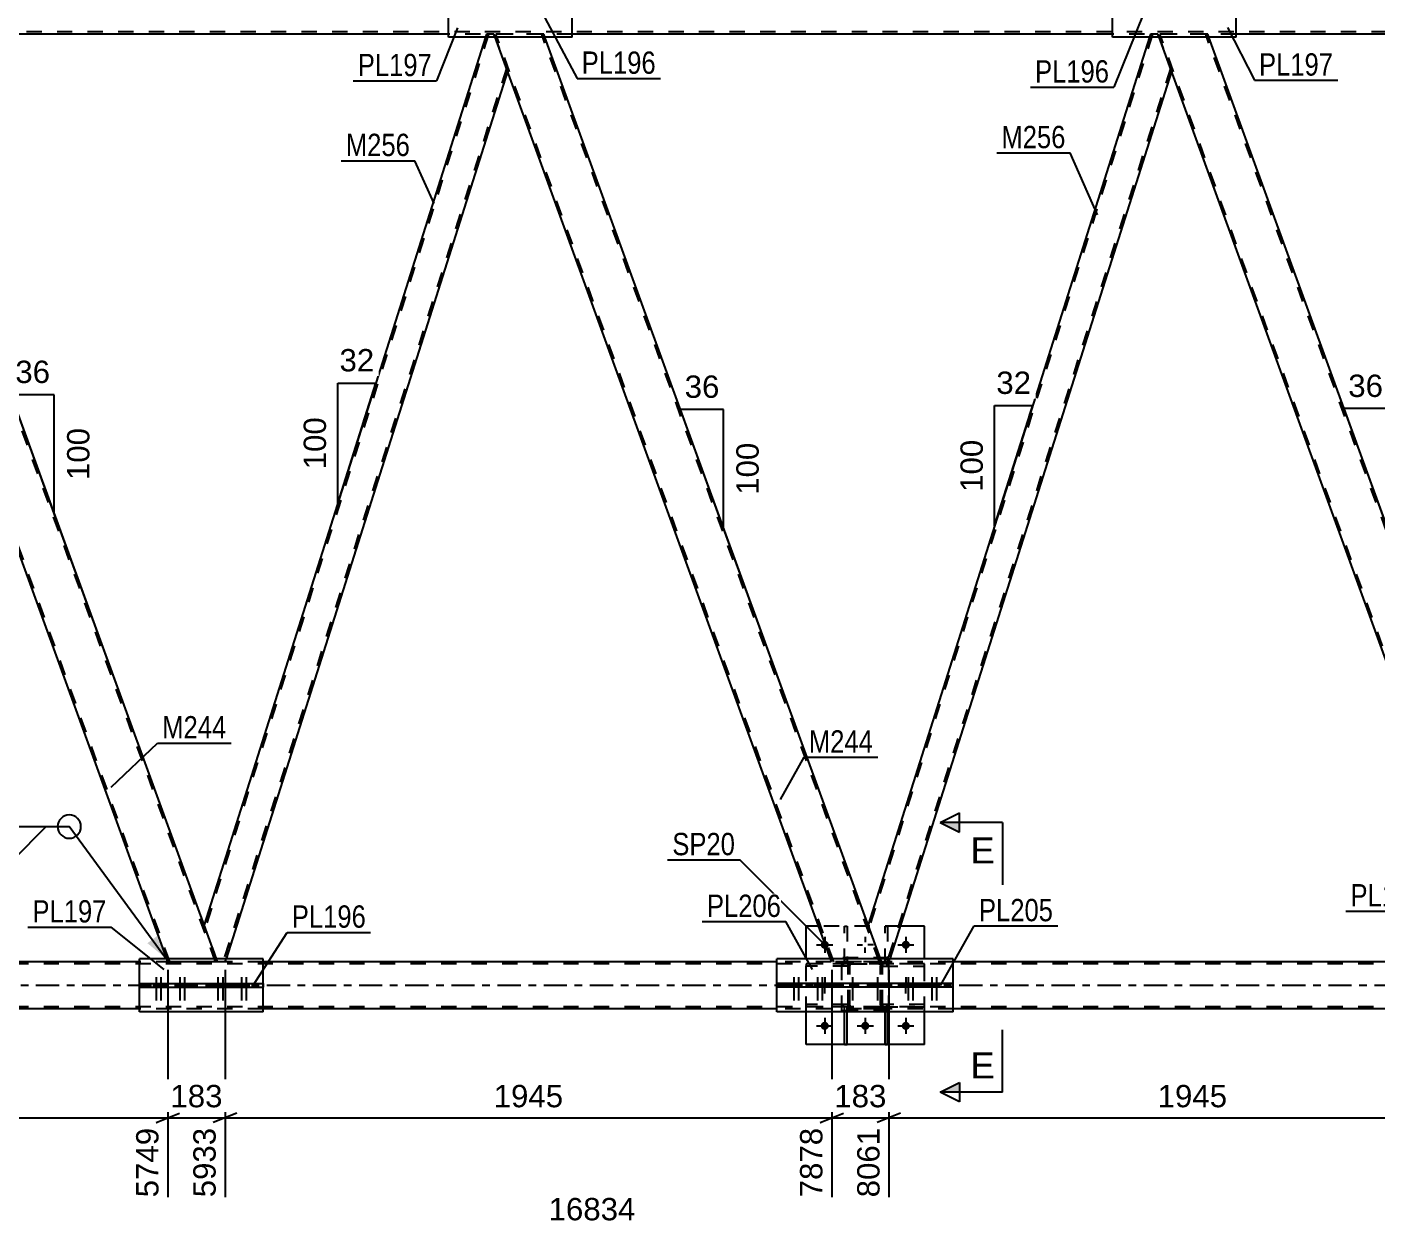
# Model space of a CAD drawing. Header units: millimetres. Extents: x 0 to 841, y -266 to 594.
# Drawn here: x 342 to 515.1, y 244.6 to 398.3 of the extents above; entities that cross this region are included whole.
import ezdxf

# ---------------------------------------------------------------- set-up
doc = ezdxf.new("R2010")
doc.units = ezdxf.units.MM
doc.linetypes.add('DXK_LINE_DOT2', pattern=[3.9198, 1.9599, -1.9599])
doc.linetypes.add('DXK_LINE_DOT3', pattern=[5.9187, 2.979, -0.9799, 0.9799, -0.9799])
doc.styles.add('Arial', font='arial.ttf', dxfattribs={"height": 0.2})
doc.styles.add('Arial Narrow', font='ARIALN.TTF', dxfattribs={"height": 0.2})

# ---------------------------------------------------------------- blocks, each defined once
blk = doc.blocks.new('Part-317311845-6370 - 5789')
at = {"color": 2, "linetype": 'Continuous'}
for p, q in [((460.76, 278.78), (438.15, 278.78)), ((438.15, 275.62), (438.15, 278.78)), ((460.76, 275.62), (460.76, 278.78)), ((438.15, 271.98), (438.15, 275.14)), ((460.76, 271.98), (460.76, 275.14)), ((460.76, 271.98), (438.15, 271.98))]:
    blk.add_line(p, q, dxfattribs=at)
at = {"color": 7, "linetype": 'DXK_LINE_DOT2'}
for p, q in [((438.15, 275.14), (438.15, 275.62)), ((460.76, 275.14), (460.76, 275.62))]:
    blk.add_line(p, q, dxfattribs=at)
blk = doc.blocks.new('Bolt-317311845-5841 - 5789')
at = {"linetype": 'Continuous'}
for points in [[(444.79, 280.58, -1), (443.75, 280.58, -1)], [(455.19, 280.58, -1), (454.15, 280.58, -1)], [(444.79, 270.18, -1), (443.75, 270.18, -1)], [(449.99, 270.18, -1), (448.95, 270.18, -1)], [(455.19, 270.18, -1), (454.15, 270.18, -1)]]:
    blk.add_hatch(color=1, dxfattribs=at).paths.add_polyline_path(points)
at = {"color": 1, "linetype": 'Continuous'}
for p, q in [((443.23, 280.58), (445.31, 280.58)), ((444.27, 281.62), (444.27, 279.54)), ((448.43, 280.58), (449.12, 280.58)), ((449.47, 281.62), (449.47, 280.92)), ((450.51, 280.58), (449.81, 280.58)), ((453.63, 280.58), (455.71, 280.58)), ((454.67, 281.62), (454.67, 279.54)), ((449.47, 279.54), (449.47, 280.23)), ((443.23, 275.38), (443.92, 275.38)), ((444.27, 276.42), (444.27, 275.72)), ((445.31, 275.38), (444.61, 275.38)), ((453.63, 275.38), (454.32, 275.38)), ((454.67, 276.42), (454.67, 275.72)), ((455.71, 275.38), (455.01, 275.38)), ((444.27, 274.34), (444.27, 275.03)), ((454.67, 274.34), (454.67, 275.03)), ((443.23, 270.18), (445.31, 270.18)), ((444.27, 271.22), (444.27, 269.14)), ((448.43, 270.18), (450.51, 270.18)), ((449.47, 271.22), (449.47, 269.14)), ((453.63, 270.18), (455.71, 270.18)), ((454.67, 271.22), (454.67, 269.14))]:
    blk.add_line(p, q, dxfattribs=at)
blk = doc.blocks.new('Bolt-317311845-5842 - 5789')
at = {"linetype": 'Continuous'}
for points in [[(358.92, 275.62), (358.2, 275.62), (358.2, 275.14), (358.92, 275.14)], [(359.52, 275.62), (358.8, 275.62), (358.8, 275.14), (359.52, 275.14)], [(361.93, 275.62), (361.21, 275.62), (361.21, 275.14), (361.93, 275.14)], [(362.53, 275.62), (361.81, 275.62), (361.81, 275.14), (362.53, 275.14)]]:
    blk.add_hatch(color=1, dxfattribs=at).paths.add_polyline_path(points)
at = {"color": 1, "linetype": 'Continuous'}
for p, q in [((358.2, 275.62), (358.2, 275.14)), ((358.56, 276.42), (358.56, 273.42)), ((358.8, 275.62), (358.8, 275.14)), ((358.92, 275.62), (358.92, 275.14)), ((359.16, 276.42), (359.16, 273.42)), ((359.52, 275.62), (359.52, 275.14)), ((361.21, 275.62), (361.21, 275.14)), ((361.57, 276.42), (361.57, 273.42)), ((361.81, 275.62), (361.81, 275.14)), ((361.93, 275.62), (361.93, 275.14)), ((362.17, 276.42), (362.17, 273.42)), ((362.53, 275.62), (362.53, 275.14))]:
    blk.add_line(p, q, dxfattribs=at)
blk = doc.blocks.new('Part-317311845-6340 - 5789')
at = {"color": 7, "linetype": 'DXK_LINE_DOT2'}
for p, q in [((452.02, 278.13), (452.02, 282.98)), ((452.02, 282.98), (452.34, 282.98)), ((452.34, 282.98), (452.34, 278.13)), ((452.02, 278.73), (452.34, 278.73)), ((452.34, 278.13), (452.02, 278.13))]:
    blk.add_line(p, q, dxfattribs=at)
blk = doc.blocks.new('Part-317311845-5920 - 5789')
at = {"color": 2, "linetype": 'Continuous'}
for p, q in [((400.78, 396.98), (364.69, 283.14)), ((403.59, 392.61), (367.5, 278.78))]:
    blk.add_line(p, q, dxfattribs=at)
at = {"color": 7, "linetype": 'DXK_LINE_DOT2'}
for p, q in [((401.16, 397.38), (364.82, 282.77)), ((400.91, 397.38), (400.78, 396.98)), ((401.86, 397.38), (400.91, 397.38)), ((401.86, 397.38), (403.59, 392.61)), ((403.46, 392.98), (367.12, 278.38)), ((366.42, 278.38), (364.69, 283.14)), ((367.37, 278.38), (367.5, 278.78)), ((367.37, 278.38), (366.42, 278.38))]:
    blk.add_line(p, q, dxfattribs=at)
blk = doc.blocks.new('Part-317311845-5935 - 5789')
at = {"color": 7, "linetype": 'DXK_LINE_DOT2'}
for p, q in [((323.11, 397.38), (316.72, 397.38)), ((316.87, 396.98), (316.72, 397.38)), ((360.29, 278.38), (316.98, 397.38)), ((366.17, 278.38), (322.85, 397.38)), ((323.25, 396.98), (323.11, 397.38)), ((360.04, 278.38), (359.89, 278.78)), ((366.42, 278.38), (366.27, 278.78)), ((366.42, 278.38), (360.04, 278.38))]:
    blk.add_line(p, q, dxfattribs=at)
at = {"color": 2, "linetype": 'Continuous'}
for p, q in [((359.89, 278.78), (316.87, 396.98)), ((366.27, 278.78), (323.25, 396.98))]:
    blk.add_line(p, q, dxfattribs=at)
blk = doc.blocks.new('Part-317311845-5965 - 5789')
at = {"color": 2, "linetype": 'Continuous'}
for p, q in [((485.92, 396.98), (449.82, 283.14)), ((488.73, 392.61), (452.63, 278.78))]:
    blk.add_line(p, q, dxfattribs=at)
at = {"color": 7, "linetype": 'DXK_LINE_DOT2'}
for p, q in [((486.29, 397.38), (449.95, 282.77)), ((486.04, 397.38), (485.92, 396.98)), ((486.99, 397.38), (486.04, 397.38)), ((486.99, 397.38), (488.73, 392.61)), ((488.59, 392.98), (452.25, 278.38)), ((451.55, 278.38), (449.82, 283.14)), ((452.5, 278.38), (452.63, 278.78)), ((452.5, 278.38), (451.55, 278.38))]:
    blk.add_line(p, q, dxfattribs=at)
blk = doc.blocks.new('Part-317311845-6284 - 5789')
at = {"color": 2, "linetype": 'Continuous'}
for p, q in [((411.89, 403.78), (396.03, 403.78)), ((396.03, 403.78), (396.03, 400.62)), ((411.89, 403.78), (411.89, 400.62)), ((396.03, 396.98), (396.03, 400.14)), ((411.89, 396.98), (411.89, 400.14)), ((411.89, 396.98), (396.03, 396.98))]:
    blk.add_line(p, q, dxfattribs=at)
at = {"color": 7, "linetype": 'DXK_LINE_DOT2'}
for p, q in [((396.03, 400.62), (396.03, 400.14)), ((411.89, 400.62), (411.89, 400.14))]:
    blk.add_line(p, q, dxfattribs=at)
blk = doc.blocks.new('Part-317311845-6338 - 5789')
at = {"color": 7, "linetype": 'DXK_LINE_DOT2'}
for p, q in [((452.34, 272.61), (452.02, 272.61)), ((452.02, 271.98), (452.02, 272.61)), ((452.02, 272.01), (452.34, 272.01)), ((452.34, 271.98), (452.34, 272.61))]:
    blk.add_line(p, q, dxfattribs=at)
at = {"color": 2, "linetype": 'Continuous'}
for p, q in [((452.02, 267.78), (452.02, 271.98)), ((452.34, 267.78), (452.34, 271.98)), ((452.02, 267.78), (452.34, 267.78))]:
    blk.add_line(p, q, dxfattribs=at)
blk = doc.blocks.new('Part-317311845-6392 - 5789')
at = {"color": 7, "linetype": 'DXK_LINE_DOT2'}
for p, q in [((457.07, 272.94), (451.67, 272.94)), ((451.67, 272.94), (451.67, 272.62)), ((451.67, 272.62), (457.07, 272.62)), ((452.27, 272.62), (452.27, 272.94)), ((457.07, 272.62), (457.07, 272.94))]:
    blk.add_line(p, q, dxfattribs=at)
blk = doc.blocks.new('Bolt-317311845-6203 - 5789')
at = {"linetype": 'Continuous'}
for points in [[(366.82, 275.62), (366.1, 275.62), (366.1, 275.14), (366.82, 275.14)], [(367.43, 275.62), (366.71, 275.62), (366.71, 275.14), (367.43, 275.14)], [(369.84, 275.62), (369.12, 275.62), (369.12, 275.14), (369.84, 275.14)], [(370.44, 275.62), (369.72, 275.62), (369.72, 275.14), (370.44, 275.14)]]:
    blk.add_hatch(color=1, dxfattribs=at).paths.add_polyline_path(points)
at = {"color": 1, "linetype": 'Continuous'}
for p, q in [((366.1, 275.62), (366.1, 275.14)), ((366.46, 276.42), (366.46, 273.42)), ((366.71, 275.62), (366.71, 275.14)), ((366.82, 275.62), (366.82, 275.14)), ((367.07, 276.42), (367.07, 273.42)), ((367.43, 275.62), (367.43, 275.14)), ((369.12, 275.62), (369.12, 275.14)), ((369.48, 276.42), (369.48, 273.42)), ((369.72, 275.62), (369.72, 275.14)), ((369.84, 275.62), (369.84, 275.14)), ((370.08, 276.42), (370.08, 273.42)), ((370.44, 275.62), (370.44, 275.14))]:
    blk.add_line(p, q, dxfattribs=at)
blk = doc.blocks.new('Part-317311845-6131 - 5789')
at = {"color": 7, "linetype": 'DXK_LINE_DOT2'}
for p, q in [((722.38, 278.14), (130.06, 278.14)), ((372.25, 278.38), (356.39, 278.38)), ((460.76, 278.38), (438.15, 278.38)), ((722.38, 272.62), (130.06, 272.62)), ((372.25, 272.38), (356.39, 272.38)), ((460.76, 272.38), (438.15, 272.38))]:
    blk.add_line(p, q, dxfattribs=at)
at = {"color": 2, "linetype": 'Continuous'}
for p, q in [((356.39, 278.38), (290.49, 278.38)), ((438.15, 278.38), (372.25, 278.38)), ((526.66, 278.38), (460.76, 278.38)), ((356.39, 272.38), (290.49, 272.38)), ((438.15, 272.38), (372.25, 272.38)), ((526.66, 272.38), (460.76, 272.38))]:
    blk.add_line(p, q, dxfattribs=at)
at = {"color": 7, "linetype": 'DXK_LINE_DOT3'}
blk.add_line((130.06, 275.38), (722.38, 275.38), dxfattribs=at)
blk = doc.blocks.new('Part-317311845-6136 - 5789')
at = {"color": 7, "linetype": 'DXK_LINE_DOT2'}
for p, q in [((700.57, 397.7), (118.26, 397.7)), ((411.89, 397.38), (396.03, 397.38)), ((497.02, 397.38), (481.17, 397.38))]:
    blk.add_line(p, q, dxfattribs=at)
at = {"color": 2, "linetype": 'Continuous'}
for p, q in [((396.03, 397.38), (326.75, 397.38)), ((481.17, 397.38), (411.89, 397.38)), ((566.3, 397.38), (497.02, 397.38))]:
    blk.add_line(p, q, dxfattribs=at)
blk = doc.blocks.new('Bolt-317311845-6164 - 5789')
at = {"linetype": 'Continuous'}
for points in [[(455.33, 275.62), (454.61, 275.62), (454.61, 275.14), (455.33, 275.14)], [(455.94, 275.62), (455.22, 275.62), (455.22, 275.14), (455.94, 275.14)], [(458.35, 275.62), (457.63, 275.62), (457.63, 275.14), (458.35, 275.14)], [(458.95, 275.62), (458.23, 275.62), (458.23, 275.14), (458.95, 275.14)]]:
    blk.add_hatch(color=1, dxfattribs=at).paths.add_polyline_path(points)
at = {"color": 1, "linetype": 'Continuous'}
for p, q in [((454.61, 275.62), (454.61, 275.14)), ((454.97, 276.42), (454.97, 273.42)), ((455.22, 275.62), (455.22, 275.14)), ((455.33, 275.62), (455.33, 275.14)), ((455.58, 276.42), (455.58, 273.42)), ((455.94, 275.62), (455.94, 275.14)), ((457.63, 275.62), (457.63, 275.14)), ((457.99, 276.42), (457.99, 273.42)), ((458.23, 275.62), (458.23, 275.14)), ((458.35, 275.62), (458.35, 275.14)), ((458.59, 276.42), (458.59, 273.42)), ((458.95, 275.62), (458.95, 275.14))]:
    blk.add_line(p, q, dxfattribs=at)
blk = doc.blocks.new('Bolt-317311845-6165 - 5789')
at = {"linetype": 'Continuous'}
for points in [[(448.21, 275.62), (447.49, 275.62), (447.49, 275.14), (448.21, 275.14)], [(448.21, 275.62), (447.49, 275.62), (447.49, 275.14), (448.21, 275.14)], [(451.41, 275.62), (450.69, 275.62), (450.69, 275.14), (451.41, 275.14)], [(451.41, 275.62), (450.69, 275.62), (450.69, 275.14), (451.41, 275.14)]]:
    blk.add_hatch(color=1, dxfattribs=at).paths.add_polyline_path(points)
at = {"color": 1, "linetype": 'Continuous'}
for p, q in [((447.49, 275.62), (447.49, 275.14)), ((447.49, 275.62), (447.49, 275.14)), ((447.85, 276.42), (447.85, 273.42)), ((447.85, 276.42), (447.85, 273.42)), ((448.21, 275.62), (448.21, 275.14)), ((448.21, 275.62), (448.21, 275.14)), ((450.69, 275.62), (450.69, 275.14)), ((450.69, 275.62), (450.69, 275.14)), ((451.05, 276.42), (451.05, 273.42)), ((451.05, 276.42), (451.05, 273.42)), ((451.41, 275.62), (451.41, 275.14)), ((451.41, 275.62), (451.41, 275.14))]:
    blk.add_line(p, q, dxfattribs=at)
blk = doc.blocks.new('Bolt-317311845-6166 - 5789')
at = {"linetype": 'Continuous'}
for points in [[(440.68, 275.62), (439.96, 275.62), (439.96, 275.14), (440.68, 275.14)], [(441.28, 275.62), (440.56, 275.62), (440.56, 275.14), (441.28, 275.14)], [(443.69, 275.62), (442.97, 275.62), (442.97, 275.14), (443.69, 275.14)], [(444.29, 275.62), (443.57, 275.62), (443.57, 275.14), (444.29, 275.14)]]:
    blk.add_hatch(color=1, dxfattribs=at).paths.add_polyline_path(points)
at = {"color": 1, "linetype": 'Continuous'}
for p, q in [((439.96, 275.62), (439.96, 275.14)), ((440.32, 276.42), (440.32, 273.42)), ((440.56, 275.62), (440.56, 275.14)), ((440.68, 275.62), (440.68, 275.14)), ((440.92, 276.42), (440.92, 273.42)), ((441.28, 275.62), (441.28, 275.14)), ((442.97, 275.62), (442.97, 275.14)), ((443.33, 276.42), (443.33, 273.42)), ((443.57, 275.62), (443.57, 275.14)), ((443.69, 275.62), (443.69, 275.14)), ((443.93, 276.42), (443.93, 273.42)), ((444.29, 275.62), (444.29, 275.14))]:
    blk.add_line(p, q, dxfattribs=at)
blk = doc.blocks.new('Part-317311845-6193 - 5789')
at = {"color": 2, "linetype": 'Continuous'}
for p, q in [((444.56, 275.62), (438.15, 275.62)), ((438.15, 275.14), (438.15, 275.62)), ((460.76, 275.62), (444.56, 275.62)), ((444.56, 275.14), (444.56, 275.62)), ((446.05, 275.14), (446.05, 275.62)), ((452.85, 275.14), (452.85, 275.62)), ((454.35, 275.62), (454.35, 275.14)), ((460.76, 275.14), (460.76, 275.62)), ((444.56, 275.14), (438.15, 275.14)), ((460.76, 275.14), (444.56, 275.14))]:
    blk.add_line(p, q, dxfattribs=at)
blk = doc.blocks.new('Part-317311845-6208 - 5789')
at = {"color": 2, "linetype": 'Continuous'}
for p, q in [((356.39, 275.62), (372.25, 275.62)), ((356.39, 275.62), (356.39, 275.14)), ((362.8, 275.14), (362.8, 275.62)), ((365.84, 275.62), (365.84, 275.14)), ((372.25, 275.62), (372.25, 275.14)), ((356.39, 275.14), (372.25, 275.14))]:
    blk.add_line(p, q, dxfattribs=at)
blk = doc.blocks.new('Part-317311845-6267 - 5789')
at = {"color": 2, "linetype": 'Continuous'}
for p, q in [((497.02, 403.78), (481.17, 403.78)), ((481.17, 403.78), (481.17, 400.62)), ((497.02, 403.78), (497.02, 400.62)), ((481.17, 396.98), (481.17, 400.14)), ((497.02, 396.98), (497.02, 400.14)), ((497.02, 396.98), (481.17, 396.98))]:
    blk.add_line(p, q, dxfattribs=at)
at = {"color": 7, "linetype": 'DXK_LINE_DOT2'}
for p, q in [((481.17, 400.62), (481.17, 400.14)), ((497.02, 400.62), (497.02, 400.14))]:
    blk.add_line(p, q, dxfattribs=at)
blk = doc.blocks.new('Part-317311845-6418 - 5789')
at = {"color": 7, "linetype": 'DXK_LINE_DOT2'}
for p, q in [((493.38, 397.38), (486.99, 397.38)), ((487.14, 396.98), (486.99, 397.38)), ((530.56, 278.38), (487.25, 397.38)), ((536.43, 278.38), (493.12, 397.38)), ((493.52, 396.98), (493.38, 397.38)), ((530.3, 278.38), (530.16, 278.78)), ((536.69, 278.38), (536.54, 278.78)), ((536.69, 278.38), (530.3, 278.38))]:
    blk.add_line(p, q, dxfattribs=at)
at = {"color": 2, "linetype": 'Continuous'}
for p, q in [((530.16, 278.78), (487.14, 396.98)), ((536.54, 278.78), (493.52, 396.98))]:
    blk.add_line(p, q, dxfattribs=at)
blk = doc.blocks.new('Part-317311845-6337 - 5789')
at = {"color": 2, "linetype": 'Continuous'}
for p, q in [((372.25, 278.78), (356.39, 278.78)), ((356.39, 275.62), (356.39, 278.78)), ((372.25, 275.62), (372.25, 278.78)), ((356.39, 271.98), (356.39, 275.14)), ((372.25, 271.98), (372.25, 275.14)), ((372.25, 271.98), (356.39, 271.98))]:
    blk.add_line(p, q, dxfattribs=at)
at = {"color": 7, "linetype": 'DXK_LINE_DOT2'}
for p, q in [((356.39, 275.14), (356.39, 275.62)), ((372.25, 275.14), (372.25, 275.62))]:
    blk.add_line(p, q, dxfattribs=at)
blk = doc.blocks.new('Part-317311845-6365 - 5789')
at = {"color": 2, "linetype": 'Continuous'}
for p, q in [((441.87, 278.78), (441.87, 282.98)), ((443.5, 282.98), (441.87, 282.98)), ((457.07, 282.98), (453.96, 282.98)), ((457.07, 278.78), (457.07, 282.98)), ((441.87, 267.78), (441.87, 271.98)), ((457.07, 267.78), (457.07, 271.98)), ((457.07, 267.78), (441.87, 267.78))]:
    blk.add_line(p, q, dxfattribs=at)
at = {"color": 7, "linetype": 'DXK_LINE_DOT2'}
for p, q in [((453.96, 282.98), (443.5, 282.98)), ((441.87, 271.98), (441.87, 278.78)), ((457.07, 271.98), (457.07, 278.78))]:
    blk.add_line(p, q, dxfattribs=at)
blk = doc.blocks.new('Part-317311845-6384 - 5789')
at = {"color": 7, "linetype": 'DXK_LINE_DOT2'}
for p, q in [((452.47, 278.91), (446.47, 278.91)), ((446.47, 272.11), (446.47, 278.91)), ((452.47, 272.11), (452.47, 278.91)), ((452.47, 272.11), (446.47, 272.11))]:
    blk.add_line(p, q, dxfattribs=at)
blk = doc.blocks.new('Part-317311845-6385 - 5789')
at = {"color": 7, "linetype": 'DXK_LINE_DOT2'}
for p, q in [((447.27, 277.9), (447.3, 278.08)), ((447.3, 278.07), (447.27, 277.9)), ((447.27, 272.86), (447.27, 277.9)), ((447.3, 278.08), (447.3, 278.07)), ((447.51, 277.9), (447.52, 277.99)), ((447.51, 272.86), (447.51, 277.9)), ((447.52, 277.99), (447.58, 278.07)), ((447.56, 278.34), (447.75, 278.38)), ((447.75, 278.38), (447.56, 278.34)), ((447.58, 278.07), (447.65, 278.12)), ((447.65, 278.12), (447.75, 278.14)), ((451.19, 278.38), (447.75, 278.38)), ((447.75, 278.14), (451.19, 278.14)), ((451.19, 278.38), (451.37, 278.34)), ((451.37, 278.34), (451.19, 278.38)), ((451.19, 278.14), (451.28, 278.12)), ((451.28, 278.12), (451.36, 278.07)), ((451.36, 278.07), (451.41, 277.99)), ((451.41, 277.99), (451.43, 277.9)), ((451.43, 272.86), (451.43, 277.9)), ((451.63, 278.08), (451.67, 277.9)), ((451.63, 278.07), (451.63, 278.08)), ((451.67, 277.9), (451.63, 278.07)), ((451.67, 272.86), (451.67, 277.9)), ((447.3, 272.67), (447.27, 272.86)), ((447.27, 272.86), (447.3, 272.67)), ((447.52, 272.76), (447.51, 272.86)), ((447.58, 272.69), (447.52, 272.76)), ((447.75, 272.38), (447.56, 272.41)), ((447.56, 272.41), (447.75, 272.38)), ((447.65, 272.63), (447.58, 272.69)), ((447.75, 272.62), (447.65, 272.63)), ((451.19, 272.62), (447.75, 272.62)), ((451.19, 272.38), (447.75, 272.38)), ((451.28, 272.63), (451.19, 272.62)), ((451.37, 272.41), (451.19, 272.38)), ((451.19, 272.38), (451.37, 272.41)), ((451.36, 272.69), (451.28, 272.63)), ((451.41, 272.76), (451.36, 272.69)), ((451.43, 272.86), (451.41, 272.76)), ((451.67, 272.86), (451.63, 272.67)), ((451.63, 272.67), (451.67, 272.86))]:
    blk.add_line(p, q, dxfattribs=at)
at = {"color": 7, "linetype": 'DXK_LINE_DOT3'}
blk.add_line((449.47, 275.38), (449.47, 275.38), dxfattribs=at)
at = {"color": 7, "linetype": 'DXK_LINE_DOT2'}
for centre, start, end in [((447.75, 277.9), 112.5, 157.5), ((447.75, 277.9), 112.5, 157.5), ((451.19, 277.9), 22.5, 67.5), ((451.19, 277.9), 22.5, 67.5), ((447.75, 272.86), 202.5, 247.5), ((447.75, 272.86), 202.5, 247.5), ((451.19, 272.86), 292.5, 337.5), ((451.19, 272.86), 292.5, 337.5)]:
    blk.add_arc(centre, 0.48, start, end, dxfattribs=at)
blk = doc.blocks.new('Part-317311845-6387 - 5789')
at = {"color": 7, "linetype": 'DXK_LINE_DOT2'}
for p, q in [((447.14, 272.61), (446.82, 272.61)), ((446.82, 271.98), (446.82, 272.61)), ((446.82, 272.01), (447.14, 272.01)), ((447.14, 271.98), (447.14, 272.61))]:
    blk.add_line(p, q, dxfattribs=at)
at = {"color": 2, "linetype": 'Continuous'}
for p, q in [((446.82, 267.78), (446.82, 271.98)), ((447.14, 267.78), (447.14, 271.98)), ((446.82, 267.78), (447.14, 267.78))]:
    blk.add_line(p, q, dxfattribs=at)
blk = doc.blocks.new('Part-317311845-6389 - 5789')
at = {"color": 7, "linetype": 'DXK_LINE_DOT2'}
for p, q in [((446.82, 278.13), (446.82, 282.98)), ((446.82, 282.98), (447.14, 282.98)), ((447.14, 282.98), (447.14, 278.13)), ((446.82, 278.73), (447.14, 278.73)), ((447.14, 278.13), (446.82, 278.13))]:
    blk.add_line(p, q, dxfattribs=at)
blk = doc.blocks.new('Part-317311845-6390 - 5789')
at = {"color": 7, "linetype": 'DXK_LINE_DOT2'}
for p, q in [((447.27, 272.94), (441.87, 272.94)), ((441.87, 272.94), (441.87, 272.62)), ((447.27, 272.62), (441.87, 272.62)), ((446.67, 272.62), (446.67, 272.94)), ((447.27, 272.62), (447.27, 272.94))]:
    blk.add_line(p, q, dxfattribs=at)
blk = doc.blocks.new('Part-317311845-6391 - 5789')
at = {"color": 7, "linetype": 'DXK_LINE_DOT2'}
for p, q in [((447.27, 278.14), (441.87, 278.14)), ((441.87, 278.14), (441.87, 277.82)), ((447.27, 277.82), (441.87, 277.82)), ((446.67, 277.82), (446.67, 278.14)), ((447.27, 277.82), (447.27, 278.14))]:
    blk.add_line(p, q, dxfattribs=at)
blk = doc.blocks.new('Part-317311845-6393 - 5789')
at = {"color": 7, "linetype": 'DXK_LINE_DOT2'}
for p, q in [((457.07, 278.14), (451.67, 278.14)), ((451.67, 278.14), (451.67, 277.82)), ((451.67, 277.82), (457.07, 277.82)), ((452.27, 277.82), (452.27, 278.14)), ((457.07, 277.82), (457.07, 278.14))]:
    blk.add_line(p, q, dxfattribs=at)
blk = doc.blocks.new('Part-317311845-6413 - 5789')
at = {"color": 7, "linetype": 'DXK_LINE_DOT2'}
for p, q in [((408.24, 397.38), (401.86, 397.38)), ((402, 396.98), (401.86, 397.38)), ((445.43, 278.38), (402.11, 397.38)), ((451.3, 278.38), (407.99, 397.38)), ((408.39, 396.98), (408.24, 397.38)), ((445.17, 278.38), (445.02, 278.78)), ((451.55, 278.38), (451.41, 278.78)), ((451.55, 278.38), (445.17, 278.38))]:
    blk.add_line(p, q, dxfattribs=at)
at = {"color": 2, "linetype": 'Continuous'}
for p, q in [((445.02, 278.78), (402, 396.98)), ((451.41, 278.78), (408.39, 396.98))]:
    blk.add_line(p, q, dxfattribs=at)
blk = doc.blocks.new('AngleDimension-317311845-6810 - 5789')
at = {"color": 7, "linetype": 'Continuous'}
for p, q in [((345.48, 351.14), (339.94, 351.14)), ((345.48, 335.91), (339.94, 351.14)), ((345.48, 335.91), (345.48, 351.14)), ((353.79, 313.08), (345.48, 335.91))]:
    blk.add_line(p, q, dxfattribs=at)
at = {"color": 0}
for points in [[(345.53, 352.04), (345.53, 356.24), (339.88, 356.24), (339.88, 352.04)], [(350.58, 347.46), (346.38, 347.46), (346.38, 339.59), (350.58, 339.59)]]:
    blk.add_wipeout(points, dxfattribs=at)
at = {"color": 3, "style": 'Arial'}
blk.add_text('36', height=2.865, dxfattribs=at).set_placement((340.48, 352.64))
blk.add_text('100', height=2.865, rotation=90.0002, dxfattribs=at).set_placement((349.98, 340.19))
blk = doc.blocks.new('StraightDimension-317311845-13141 - 5789')
at = {"color": 7, "linetype": 'Continuous'}
for p, q in [((452.5, 277.38), (452.5, 248.19)), ((530.3, 277.38), (530.3, 245.97)), ((454, 258.99), (451, 257.79)), ((452.5, 258.39), (530.3, 258.39)), ((528.8, 257.79), (531.8, 258.99))]:
    blk.add_line(p, q, dxfattribs=at)
at = {"color": 0}
blk.add_wipeout([(496.45, 259.14), (496.45, 263.34), (486.36, 263.34), (486.36, 259.14)], dxfattribs=at)
at = {"color": 0, "linetype": 'Continuous'}
blk.add_wipeout([(529.7, 257.69), (525.5, 257.69), (525.5, 245.37), (529.7, 245.37)], dxfattribs=at)
at = {"color": 3, "style": 'Arial'}
blk.add_text('1945', height=2.865, dxfattribs=at).set_placement((486.96, 259.74))
at = {"color": 3, "linetype": 'Continuous', "style": 'Arial'}
blk.add_text('10006', height=2.865, rotation=90.0002, dxfattribs=at).set_placement((529.1, 245.97))
blk = doc.blocks.new('AngleDimension-317311845-6921 - 5789')
at = {"color": 7, "linetype": 'Continuous'}
for p, q in [((466.04, 349.74), (470.94, 349.74)), ((466.04, 334.3), (470.94, 349.74)), ((466.04, 334.3), (466.04, 349.74)), ((470.53, 348.46), (470.94, 349.74))]:
    blk.add_line(p, q, dxfattribs=at)
at = {"color": 0}
for points in [[(471.31, 350.64), (471.31, 354.84), (465.67, 354.84), (465.67, 350.64)], [(465.14, 345.95), (460.94, 345.95), (460.94, 338.08), (465.14, 338.08)]]:
    blk.add_wipeout(points, dxfattribs=at)
at = {"color": 3, "style": 'Arial'}
blk.add_text('32', height=2.865, dxfattribs=at).set_placement((466.27, 351.24))
blk.add_text('100', height=2.865, rotation=90.0002, dxfattribs=at).set_placement((464.54, 338.68))
blk = doc.blocks.new('StraightDimension-317311845-13143 - 5789')
at = {"color": 7, "linetype": 'Continuous'}
for p, q in [((367.37, 277.38), (367.37, 248.19)), ((445.17, 277.38), (445.17, 248.19)), ((368.87, 258.99), (365.87, 257.79)), ((367.37, 258.39), (445.17, 258.39)), ((443.67, 257.79), (446.67, 258.99))]:
    blk.add_line(p, q, dxfattribs=at)
at = {"color": 0}
blk.add_wipeout([(411.32, 259.14), (411.32, 263.34), (401.22, 263.34), (401.22, 259.14)], dxfattribs=at)
at = {"color": 0, "linetype": 'Continuous'}
blk.add_wipeout([(444.57, 257.69), (440.37, 257.69), (440.37, 247.59), (444.57, 247.59)], dxfattribs=at)
at = {"color": 3, "style": 'Arial'}
blk.add_text('1945', height=2.865, dxfattribs=at).set_placement((401.82, 259.74))
at = {"color": 3, "linetype": 'Continuous', "style": 'Arial'}
blk.add_text('7878', height=2.865, rotation=90.0002, dxfattribs=at).set_placement((443.97, 248.19))
blk = doc.blocks.new('StraightDimension-317311845-13145 - 5789')
at = {"color": 7, "linetype": 'Continuous'}
for p, q in [((282.24, 277.38), (282.24, 248.19)), ((360.04, 277.38), (360.04, 248.19)), ((283.74, 258.99), (280.74, 257.79)), ((282.24, 258.39), (360.04, 258.39)), ((358.54, 257.79), (361.54, 258.99))]:
    blk.add_line(p, q, dxfattribs=at)
at = {"color": 0}
blk.add_wipeout([(326.18, 259.14), (326.18, 263.34), (316.09, 263.34), (316.09, 259.14)], dxfattribs=at)
at = {"color": 0, "linetype": 'Continuous'}
blk.add_wipeout([(359.44, 257.69), (355.24, 257.69), (355.24, 247.59), (359.44, 247.59)], dxfattribs=at)
at = {"color": 3, "style": 'Arial'}
blk.add_text('1945', height=2.865, dxfattribs=at).set_placement((316.69, 259.74))
at = {"color": 3, "linetype": 'Continuous', "style": 'Arial'}
blk.add_text('5749', height=2.865, rotation=90.0002, dxfattribs=at).set_placement((358.84, 248.19))
blk = doc.blocks.new('AngleDimension-317311845-6824 - 5789')
at = {"color": 7, "linetype": 'Continuous'}
for p, q in [((381.82, 352.63), (386.72, 352.63)), ((381.82, 337.19), (386.72, 352.63)), ((381.82, 337.19), (381.82, 352.63)), ((385.05, 347.36), (386.72, 352.63))]:
    blk.add_line(p, q, dxfattribs=at)
at = {"color": 0}
for points in [[(387.09, 353.53), (387.09, 357.73), (381.45, 357.73), (381.45, 353.53)], [(380.92, 348.84), (376.72, 348.84), (376.72, 340.97), (380.92, 340.97)]]:
    blk.add_wipeout(points, dxfattribs=at)
at = {"color": 3, "style": 'Arial'}
blk.add_text('32', height=2.865, dxfattribs=at).set_placement((382.05, 354.13))
blk.add_text('100', height=2.865, rotation=90.0002, dxfattribs=at).set_placement((380.32, 341.57))
blk = doc.blocks.new('StraightDimension-317311845-6935 - 5789')
at = {"color": 0}
blk.add_wipeout([(420.58, 244.64), (420.58, 248.84), (408.26, 248.84), (408.26, 244.64)], dxfattribs=at)
at = {"color": 3, "style": 'Arial'}
blk.add_text('16834', height=2.865, dxfattribs=at).set_placement((408.86, 245.24))
blk = doc.blocks.new('AngleDimension-317311845-6947 - 5789')
at = {"color": 7, "linetype": 'Continuous'}
for p, q in [((431.3, 349.24), (425.76, 349.24)), ((431.3, 334.02), (425.76, 349.24)), ((431.3, 334.02), (431.3, 349.24)), ((439.7, 310.95), (431.3, 334.02))]:
    blk.add_line(p, q, dxfattribs=at)
at = {"color": 0}
for points in [[(431.36, 350.14), (431.36, 354.34), (425.71, 354.34), (425.71, 350.14)], [(436.4, 345.57), (432.2, 345.57), (432.2, 337.7), (436.4, 337.7)]]:
    blk.add_wipeout(points, dxfattribs=at)
at = {"color": 3, "style": 'Arial'}
blk.add_text('36', height=2.865, dxfattribs=at).set_placement((426.31, 350.74))
blk.add_text('100', height=2.865, rotation=90.0002, dxfattribs=at).set_placement((435.8, 338.3))
blk = doc.blocks.new('AngleDimension-317311845-7673 - 5789')
at = {"color": 7, "linetype": 'Continuous'}
for p, q in [((516.4, 349.35), (510.86, 349.35)), ((516.4, 334.13), (510.86, 349.35)), ((516.4, 334.13), (516.4, 349.35)), ((524.61, 311.57), (516.4, 334.13))]:
    blk.add_line(p, q, dxfattribs=at)
at = {"color": 0}
for points in [[(516.45, 350.25), (516.45, 354.45), (510.8, 354.45), (510.8, 350.25)], [(521.5, 345.67), (517.3, 345.67), (517.3, 337.8), (521.5, 337.8)]]:
    blk.add_wipeout(points, dxfattribs=at)
at = {"color": 3, "style": 'Arial'}
blk.add_text('36', height=2.865, dxfattribs=at).set_placement((511.4, 350.85))
blk.add_text('100', height=2.865, rotation=90.0002, dxfattribs=at).set_placement((520.9, 338.4))
blk = doc.blocks.new('StraightDimension-317311845-13142 - 5789')
at = {"color": 7, "linetype": 'Continuous'}
for p, q in [((445.17, 277.38), (445.17, 248.19)), ((452.5, 277.38), (452.5, 248.19)), ((443.67, 257.79), (446.67, 258.99)), ((445.17, 258.39), (452.5, 258.39)), ((454, 258.99), (451, 257.79))]:
    blk.add_line(p, q, dxfattribs=at)
at = {"color": 0}
blk.add_wipeout([(452.77, 259.14), (452.77, 263.34), (444.9, 263.34), (444.9, 259.14)], dxfattribs=at)
at = {"color": 0, "linetype": 'Continuous'}
blk.add_wipeout([(451.9, 257.69), (447.7, 257.69), (447.7, 247.59), (451.9, 247.59)], dxfattribs=at)
at = {"color": 3, "style": 'Arial'}
blk.add_text('183', height=2.865, dxfattribs=at).set_placement((445.5, 259.74))
at = {"color": 3, "linetype": 'Continuous', "style": 'Arial'}
blk.add_text('8061', height=2.865, rotation=90.0002, dxfattribs=at).set_placement((451.3, 248.19))
blk = doc.blocks.new('StraightDimension-317311845-13144 - 5789')
at = {"color": 7, "linetype": 'Continuous'}
for p, q in [((360.04, 277.38), (360.04, 248.19)), ((367.37, 277.38), (367.37, 248.19)), ((358.54, 257.79), (361.54, 258.99)), ((360.04, 258.39), (367.37, 258.39)), ((368.87, 258.99), (365.87, 257.79))]:
    blk.add_line(p, q, dxfattribs=at)
at = {"color": 0}
blk.add_wipeout([(367.64, 259.14), (367.64, 263.34), (359.77, 263.34), (359.77, 259.14)], dxfattribs=at)
at = {"color": 0, "linetype": 'Continuous'}
blk.add_wipeout([(366.77, 257.69), (362.57, 257.69), (362.57, 247.59), (366.77, 247.59)], dxfattribs=at)
at = {"color": 3, "style": 'Arial'}
blk.add_text('183', height=2.865, dxfattribs=at).set_placement((360.37, 259.74))
at = {"color": 3, "linetype": 'Continuous', "style": 'Arial'}
blk.add_text('5933', height=2.865, rotation=90.0002, dxfattribs=at).set_placement((366.17, 248.19))
blk = doc.blocks.new('SectionMark-317311845-26131 - 5789')
at = {"linetype": 'Continuous'}
for points in [[(461.57, 296.27), (461.57, 295.02), (459.07, 296.27)], [(461.57, 262.93), (461.57, 261.68), (459.07, 261.68)]]:
    blk.add_hatch(color=6, dxfattribs=at).paths.add_polyline_path(points)
at = {"color": 6, "linetype": 'Continuous'}
for p, q in [((459.07, 296.27), (461.57, 297.52)), ((467.07, 296.27), (459.07, 296.27)), ((459.07, 296.27), (461.57, 295.02)), ((461.57, 295.02), (461.57, 297.52)), ((467.07, 296.27), (467.07, 288.27)), ((467.07, 261.68), (467.07, 269.68)), ((459.07, 261.68), (461.57, 262.93)), ((467.07, 261.68), (459.07, 261.68)), ((461.57, 260.43), (459.07, 261.68)), ((461.57, 262.93), (461.57, 260.43))]:
    blk.add_line(p, q, dxfattribs=at)
at = {"color": 0, "linetype": 'Continuous'}
for points in [[(466.07, 291.02), (466.07, 294.52), (462.96, 294.52), (462.96, 291.02)], [(466.07, 263.43), (466.07, 266.93), (462.96, 266.93), (462.96, 263.43)]]:
    blk.add_wipeout(points, dxfattribs=at)
at = {"color": 3, "linetype": 'Continuous', "style": 'Arial'}
for p in [(462.96, 291.02), (462.96, 263.43)]:
    blk.add_text('E', height=3.34, dxfattribs=at).set_placement(p)
blk = doc.blocks.new('Mark-317311845-5916 - 5789')
at = {"color": 0}
blk.add_wipeout([(391.1, 381.75), (391.1, 384.75), (382.87, 384.75), (382.87, 381.75)], dxfattribs=at)
blk.add_wipeout([(391.1, 381.75), (391.1, 384.75), (382.87, 384.75), (382.87, 381.75)], dxfattribs=at)
at = {"color": 30, "linetype": 'Continuous'}
for p in [(382.27, 381.15), (394.21, 375.67)]:
    blk.add_line(p, (391.7, 381.15), dxfattribs=at)
at = {"color": 3, "style": 'Arial Narrow'}
blk.add_text('M256', height=2.863, dxfattribs=at).set_placement((382.87, 381.75))
blk = doc.blocks.new('Mark-317311845-5931 - 5789')
at = {"color": 0}
blk.add_wipeout([(367.55, 307.05), (367.55, 310.05), (359.32, 310.05), (359.32, 307.05)], dxfattribs=at)
blk.add_wipeout([(367.55, 307.05), (367.55, 310.05), (359.32, 310.05), (359.32, 307.05)], dxfattribs=at)
at = {"color": 30, "linetype": 'Continuous'}
for p, q in [((352.79, 300.79), (358.72, 306.45)), ((358.72, 306.45), (368.15, 306.45))]:
    blk.add_line(p, q, dxfattribs=at)
at = {"color": 3, "style": 'Arial Narrow'}
blk.add_text('M244', height=2.863, dxfattribs=at).set_placement((359.32, 307.05))
blk = doc.blocks.new('Mark-317311845-5961 - 5789')
at = {"color": 0}
blk.add_wipeout([(475.15, 382.76), (475.15, 385.76), (466.93, 385.76), (466.93, 382.76)], dxfattribs=at)
blk.add_wipeout([(475.15, 382.76), (475.15, 385.76), (466.93, 385.76), (466.93, 382.76)], dxfattribs=at)
at = {"color": 30, "linetype": 'Continuous'}
for p in [(466.33, 382.16), (479.23, 374.23)]:
    blk.add_line(p, (475.75, 382.16), dxfattribs=at)
at = {"color": 3, "style": 'Arial Narrow'}
blk.add_text('M256', height=2.863, dxfattribs=at).set_placement((466.93, 382.76))
blk = doc.blocks.new('WeldMark-317311845-7774 - 5789')
at = {"linetype": 'Continuous'}
blk.add_hatch(color=30, dxfattribs=at).paths.add_polyline_path([(358.63, 281.68), (359.8, 278.82), (357.42, 280.79)])
at = {"color": 3, "linetype": 'Continuous'}
for q in [(330.69, 300.03), (330.69, 291.45)]:
    blk.add_line((334.98, 295.74), q, dxfattribs=at)
at = {"color": 30, "linetype": 'Continuous'}
blk.add_line((359.8, 278.82), (347.4, 295.74), dxfattribs=at)
at = {"color": 3, "linetype": 'Continuous'}
for start, end in [(90, 270), (270, 90)]:
    blk.add_arc((347.4, 295.74), 1.5, start, end, dxfattribs=at)
at = {"color": 0}
blk.add_wipeout([(339.5, 291.64), (339.5, 295.04), (336.88, 295.04), (336.88, 291.64)], dxfattribs=at)
at = {"color": 30, "linetype": 'Continuous'}
blk.add_line((334.98, 295.74), (347.4, 295.74), dxfattribs=at)
at = {"color": 3, "linetype": 'Continuous'}
for p, q in [((340.16, 295.74), (344.45, 295.74)), ((344.45, 295.74), (340.16, 291.45)), ((340.16, 291.45), (340.16, 295.74))]:
    blk.add_line(p, q, dxfattribs=at)
at = {"color": 3, "style": 'Arial'}
blk.add_text('6', height=2.87, dxfattribs=at).set_placement((337.08, 291.84))
at = {"color": 0, "linetype": 'Continuous'}
blk.add_wipeout([(331.08, 294.84), (331.08, 297.84), (323.3, 297.84), (323.3, 294.84)], dxfattribs=at)
blk.add_wipeout([(331.08, 294.84), (331.08, 297.84), (323.3, 297.84), (323.3, 294.84)], dxfattribs=at)
at = {"color": 3, "linetype": 'Continuous', "style": 'Arial'}
blk.add_text('TYP', height=2.865, dxfattribs=at).set_placement((323.3, 294.84))
blk = doc.blocks.new('Mark-317311845-6189 - 5789')
at = {"color": 0}
blk.add_wipeout([(473.56, 283.6), (473.56, 286.6), (464.05, 286.6), (464.05, 283.6)], dxfattribs=at)
blk.add_wipeout([(473.56, 283.6), (473.56, 286.6), (464.05, 286.6), (464.05, 283.6)], dxfattribs=at)
at = {"color": 30, "linetype": 'Continuous'}
for p, q in [((459.12, 275.35), (463.45, 283)), ((463.45, 283), (474.16, 283))]:
    blk.add_line(p, q, dxfattribs=at)
at = {"color": 3, "style": 'Arial Narrow'}
blk.add_text('PL205', height=2.863, dxfattribs=at).set_placement((464.05, 283.6))
blk = doc.blocks.new('Mark-317311845-6204 - 5789')
at = {"color": 0}
blk.add_wipeout([(385.44, 282.77), (385.44, 285.77), (375.94, 285.77), (375.94, 282.77)], dxfattribs=at)
blk.add_wipeout([(385.44, 282.77), (385.44, 285.77), (375.94, 285.77), (375.94, 282.77)], dxfattribs=at)
at = {"color": 30, "linetype": 'Continuous'}
for p, q in [((370.92, 275.3), (375.34, 282.17)), ((375.34, 282.17), (386.04, 282.17))]:
    blk.add_line(p, q, dxfattribs=at)
at = {"color": 3, "style": 'Arial Narrow'}
blk.add_text('PL196', height=2.863, dxfattribs=at).set_placement((375.94, 282.77))
blk = doc.blocks.new('Mark-317311845-6263 - 5789')
at = {"color": 0}
blk.add_wipeout([(509.47, 392.07), (509.47, 395.07), (499.96, 395.07), (499.96, 392.07)], dxfattribs=at)
blk.add_wipeout([(509.47, 392.07), (509.47, 395.07), (499.96, 395.07), (499.96, 392.07)], dxfattribs=at)
at = {"color": 30, "linetype": 'Continuous'}
for p, q in [((495.91, 398.24), (499.36, 391.47)), ((499.36, 391.47), (510.07, 391.47))]:
    blk.add_line(p, q, dxfattribs=at)
at = {"color": 3, "style": 'Arial Narrow'}
blk.add_text('PL197', height=2.863, dxfattribs=at).set_placement((499.96, 392.07))
blk = doc.blocks.new('Mark-317311845-6268 - 5789')
at = {"color": 0}
blk.add_wipeout([(480.75, 391.18), (480.75, 394.18), (471.24, 394.18), (471.24, 391.18)], dxfattribs=at)
blk.add_wipeout([(480.75, 391.18), (480.75, 394.18), (471.24, 394.18), (471.24, 391.18)], dxfattribs=at)
at = {"color": 30, "linetype": 'Continuous'}
for p in [(485.21, 400.14), (470.64, 390.58)]:
    blk.add_line(p, (481.35, 390.58), dxfattribs=at)
at = {"color": 3, "style": 'Arial Narrow'}
blk.add_text('PL196', height=2.863, dxfattribs=at).set_placement((471.24, 391.18))
blk = doc.blocks.new('Mark-317311845-6280 - 5789')
at = {"color": 0}
blk.add_wipeout([(393.91, 392), (393.91, 395), (384.4, 395), (384.4, 392)], dxfattribs=at)
blk.add_wipeout([(393.91, 392), (393.91, 395), (384.4, 395), (384.4, 392)], dxfattribs=at)
at = {"color": 30, "linetype": 'Continuous'}
for p in [(397.18, 398.21), (383.8, 391.4)]:
    blk.add_line(p, (394.51, 391.4), dxfattribs=at)
at = {"color": 3, "style": 'Arial Narrow'}
blk.add_text('PL197', height=2.863, dxfattribs=at).set_placement((384.4, 392))
blk = doc.blocks.new('Mark-317311845-6285 - 5789')
at = {"color": 0}
blk.add_wipeout([(422.61, 392.3), (422.61, 395.3), (413.11, 395.3), (413.11, 392.3)], dxfattribs=at)
blk.add_wipeout([(422.61, 392.3), (422.61, 395.3), (413.11, 395.3), (413.11, 392.3)], dxfattribs=at)
at = {"color": 30, "linetype": 'Continuous'}
for p, q in [((408.04, 400.14), (412.51, 391.7)), ((412.51, 391.7), (423.21, 391.7))]:
    blk.add_line(p, q, dxfattribs=at)
at = {"color": 3, "style": 'Arial Narrow'}
blk.add_text('PL196', height=2.863, dxfattribs=at).set_placement((413.11, 392.3))
blk = doc.blocks.new('Mark-317311845-6333 - 5789')
at = {"color": 0}
blk.add_wipeout([(352.19, 283.44), (352.19, 286.44), (342.68, 286.44), (342.68, 283.44)], dxfattribs=at)
blk.add_wipeout([(352.19, 283.44), (352.19, 286.44), (342.68, 286.44), (342.68, 283.44)], dxfattribs=at)
at = {"color": 30, "linetype": 'Continuous'}
for p in [(342.08, 282.84), (359.58, 277.41)]:
    blk.add_line(p, (352.79, 282.84), dxfattribs=at)
at = {"color": 3, "style": 'Arial Narrow'}
blk.add_text('PL197', height=2.863, dxfattribs=at).set_placement((342.68, 283.44))
blk = doc.blocks.new('Mark-317311845-6361 - 5789')
at = {"color": 0}
blk.add_wipeout([(432.77, 292.07), (432.77, 295.07), (424.73, 295.07), (424.73, 292.07)], dxfattribs=at)
blk.add_wipeout([(432.77, 292.07), (432.77, 295.07), (424.73, 295.07), (424.73, 292.07)], dxfattribs=at)
at = {"color": 30, "linetype": 'Continuous'}
for p in [(424.13, 291.47), (443.98, 280.86)]:
    blk.add_line(p, (433.37, 291.47), dxfattribs=at)
at = {"color": 3, "style": 'Arial Narrow'}
blk.add_text('SP20', height=2.863, dxfattribs=at).set_placement((424.73, 292.07))
blk = doc.blocks.new('Mark-317311845-6366 - 5789')
at = {"color": 0}
blk.add_wipeout([(438.67, 284.15), (438.67, 287.15), (429.17, 287.15), (429.17, 284.15)], dxfattribs=at)
blk.add_wipeout([(438.67, 284.15), (438.67, 287.15), (429.17, 287.15), (429.17, 284.15)], dxfattribs=at)
at = {"color": 30, "linetype": 'Continuous'}
for p in [(428.57, 283.55), (442.69, 277.41)]:
    blk.add_line(p, (439.27, 283.55), dxfattribs=at)
at = {"color": 3, "style": 'Arial Narrow'}
blk.add_text('PL206', height=2.863, dxfattribs=at).set_placement((429.17, 284.15))
blk = doc.blocks.new('Mark-317311845-6379 - 5789')
at = {"color": 0}
blk.add_wipeout([(521.2, 285.5), (521.2, 288.5), (511.69, 288.5), (511.69, 285.5)], dxfattribs=at)
blk.add_wipeout([(521.2, 285.5), (521.2, 288.5), (511.69, 288.5), (511.69, 285.5)], dxfattribs=at)
at = {"color": 30, "linetype": 'Continuous'}
for p in [(511.09, 284.9), (529.84, 277.41)]:
    blk.add_line(p, (521.8, 284.9), dxfattribs=at)
at = {"color": 3, "style": 'Arial Narrow'}
blk.add_text('PL197', height=2.863, dxfattribs=at).set_placement((511.69, 285.5))
blk = doc.blocks.new('Mark-317311845-6409 - 5789')
at = {"color": 0}
blk.add_wipeout([(450.47, 305.23), (450.47, 308.23), (442.24, 308.23), (442.24, 305.23)], dxfattribs=at)
blk.add_wipeout([(450.47, 305.23), (450.47, 308.23), (442.24, 308.23), (442.24, 305.23)], dxfattribs=at)
at = {"color": 30, "linetype": 'Continuous'}
for p, q in [((438.62, 299.22), (441.64, 304.63)), ((441.64, 304.63), (451.07, 304.63))]:
    blk.add_line(p, q, dxfattribs=at)
at = {"color": 3, "style": 'Arial Narrow'}
blk.add_text('M244', height=2.863, dxfattribs=at).set_placement((442.24, 305.23))

msp = doc.modelspace()

# ---------------------------------------------------------------- block references
for name in ['Part-317311845-6136 - 5789', 'Part-317311845-6284 - 5789', 'Part-317311845-6267 - 5789', 'Part-317311845-5935 - 5789', 'Part-317311845-5920 - 5789', 'Part-317311845-6413 - 5789', 'Part-317311845-5965 - 5789', 'Part-317311845-6418 - 5789', 'Part-317311845-6365 - 5789', 'Part-317311845-6389 - 5789', 'Part-317311845-6340 - 5789', 'Bolt-317311845-5841 - 5789', 'Part-317311845-6337 - 5789', 'Part-317311845-6370 - 5789', 'Part-317311845-6384 - 5789', 'Part-317311845-6131 - 5789', 'Part-317311845-6391 - 5789', 'Part-317311845-6385 - 5789', 'Part-317311845-6393 - 5789', 'Part-317311845-6208 - 5789', 'Bolt-317311845-5842 - 5789', 'Bolt-317311845-6203 - 5789', 'Part-317311845-6193 - 5789', 'Bolt-317311845-6166 - 5789', 'Bolt-317311845-6165 - 5789', 'Bolt-317311845-6164 - 5789', 'Part-317311845-6390 - 5789', 'Part-317311845-6387 - 5789', 'Part-317311845-6392 - 5789', 'Part-317311845-6338 - 5789']:
    msp.add_blockref(name, (0, 0))

# ---------------------------------------------------------------- next in the draw order: block references
for name in ['AngleDimension-317311845-6824 - 5789', 'AngleDimension-317311845-6810 - 5789', 'AngleDimension-317311845-6921 - 5789', 'StraightDimension-317311845-13145 - 5789', 'StraightDimension-317311845-13143 - 5789', 'StraightDimension-317311845-13141 - 5789']:
    msp.add_blockref(name, (0, 0))

# ---------------------------------------------------------------- next in the draw order: block references
msp.add_blockref('StraightDimension-317311845-6935 - 5789', (0, 0))

# ---------------------------------------------------------------- next in the draw order: block references
for name in ['Mark-317311845-6285 - 5789', 'Mark-317311845-6268 - 5789', 'Mark-317311845-6280 - 5789', 'Mark-317311845-6263 - 5789', 'Mark-317311845-5916 - 5789', 'Mark-317311845-5961 - 5789', 'AngleDimension-317311845-6947 - 5789', 'AngleDimension-317311845-7673 - 5789', 'Mark-317311845-5931 - 5789', 'Mark-317311845-6409 - 5789', 'SectionMark-317311845-26131 - 5789', 'Mark-317311845-6361 - 5789', 'Mark-317311845-6379 - 5789', 'Mark-317311845-6204 - 5789', 'StraightDimension-317311845-13144 - 5789', 'StraightDimension-317311845-13142 - 5789']:
    msp.add_blockref(name, (0, 0))

# ---------------------------------------------------------------- next in the draw order: block references
for name in ['WeldMark-317311845-7774 - 5789', 'Mark-317311845-6366 - 5789', 'Mark-317311845-6189 - 5789']:
    msp.add_blockref(name, (0, 0))

# ---------------------------------------------------------------- next in the draw order: block references
msp.add_blockref('Mark-317311845-6333 - 5789', (0, 0))

doc.saveas('drawing.dxf')
